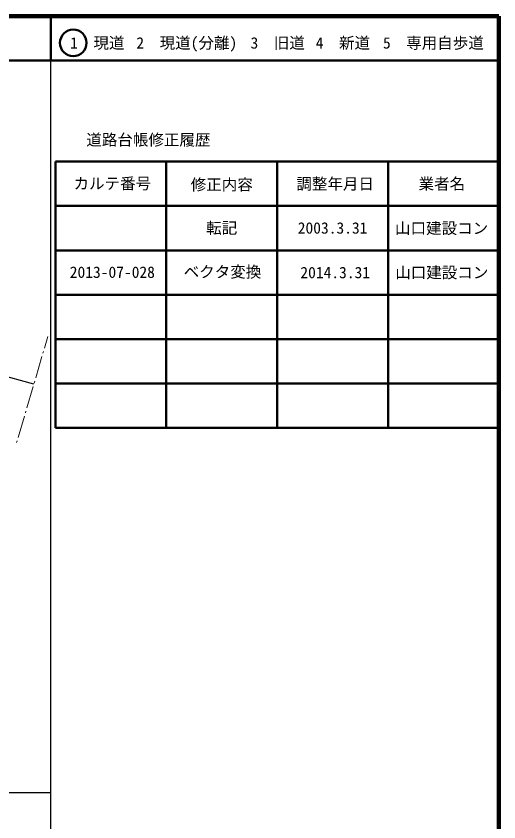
# Model space of a CAD drawing. Units: millimetres, scale not verified. Extents: x 40000 to 680000, y 20000 to 380000.
# Drawn here: x 571139 to 680000, y 198357 to 380000 of the extents above; entities that cross this region are included whole.
import ezdxf
from ezdxf.enums import TextEntityAlignment as Align

# ---------------------------------------------------------------- set-up
doc = ezdxf.new("R2010")
doc.units = ezdxf.units.MM
doc.header["$LTSCALE"] = 1000
for name, color, linetype, lineweight in [('M-BGD', 7, 'Continuous', 25), ('M-BMK-HTXT', 7, 'Continuous', 13), ('M-TTL', 2, 'Continuous', 140), ('M-TTL-BAND', 7, 'Continuous', 25), ('M-TTL-FRAM', 2, 'Continuous', 50), ('M-TTL-LINE', 7, 'Continuous', 50)]:
    doc.layers.add(name, color=color, linetype=linetype, lineweight=lineweight)
doc.layers.add('M-TTL-TXT', color=7, linetype='Continuous')
doc.styles.add('ＭＳ ゴシック', font='')
doc.styles.get('ＭＳ ゴシック').set_extended_font_data('MS Gothic')

msp = doc.modelspace()

# ---------------------------------------------------------------- linework, layer by layer
at = {"layer": 'M-BGD'}
msp.add_line((575130, 297012), (564620, 299940), dxfattribs=at)
at = {"layer": 'M-BMK-HTXT'}
for p, q in [((577530, 305154), (578300, 307767)), ((577191, 304003), (577304, 304387)), ((575551, 298440), (576965, 303236)), ((573571, 291726), (574985, 296522)), ((575211, 297289), (575324, 297673)), ((573232, 290575), (573345, 290958)), ((571592, 285011), (573006, 289807)), ((571252, 283860), (571365, 284244))]:
    msp.add_line(p, q, dxfattribs=at)
at = {"layer": 'M-TTL'}
for p, q in [((680000, 380000), (40000, 380000)), ((680000, 20000), (680000, 380000))]:
    msp.add_line(p, q, dxfattribs=at)
at = {"layer": 'M-TTL-BAND'}
for p, q in [((579000, 20000), (579000, 370000)), ((40000, 205000), (579000, 205000))]:
    msp.add_line(p, q, dxfattribs=at)
at = {"layer": 'M-TTL-FRAM'}
for p, q in [((580000, 347197), (580000, 287197)), ((580000, 347197), (680000, 347197)), ((580000, 287197), (680000, 287197))]:
    msp.add_line(p, q, dxfattribs=at)
at = {"layer": 'M-TTL-LINE'}
for p, q in [((579000, 380000), (579000, 370000)), ((40000, 370000), (680000, 370000)), ((605000, 347197), (605000, 287197)), ((630000, 347197), (630000, 287197)), ((655000, 347197), (655000, 287197)), ((580000, 337197), (680000, 337197)), ((580000, 327197), (680000, 327197)), ((580000, 317197), (680000, 317197)), ((580000, 307197), (680000, 307197)), ((580000, 297197), (680000, 297197))]:
    msp.add_line(p, q, dxfattribs=at)
msp.add_circle((584031, 373958), 3000, dxfattribs=at)

# ---------------------------------------------------------------- texts
at = {"layer": 'M-TTL-TXT', "style": 'ＭＳ ゴシック'}
for s, p in [('1\u3000現道', (589448, 373958)), ('2\u3000現道(分離)', (609619, 373958)), ('3\u3000旧道', (630121, 373958)), ('4\u3000新道', (644824, 373958)), ('5\u3000専用自歩道', (665228, 373958)), ('道路台帳修正履歴', (600968, 352113)), ('カルテ番号', (592839, 342277)), ('修正内容', (617509, 342023)), ('調整年月日', (643089, 342197)), ('業者名', (667134, 342197)), ('転記', (617500, 332245)), ('2003.3.31', (642500, 332245)), ('山口建設コン', (667077, 332189)), ('2013-07-028', (592839, 322277)), ('ベクタ変換', (617672, 322359)), ('2014.3.31', (643089, 322197)), ('山口建設コン', (667134, 322197))]:
    msp.add_text(s, height=2566, dxfattribs=at).set_placement(p, align=Align.MIDDLE_CENTER)

doc.saveas('drawing.dxf')
